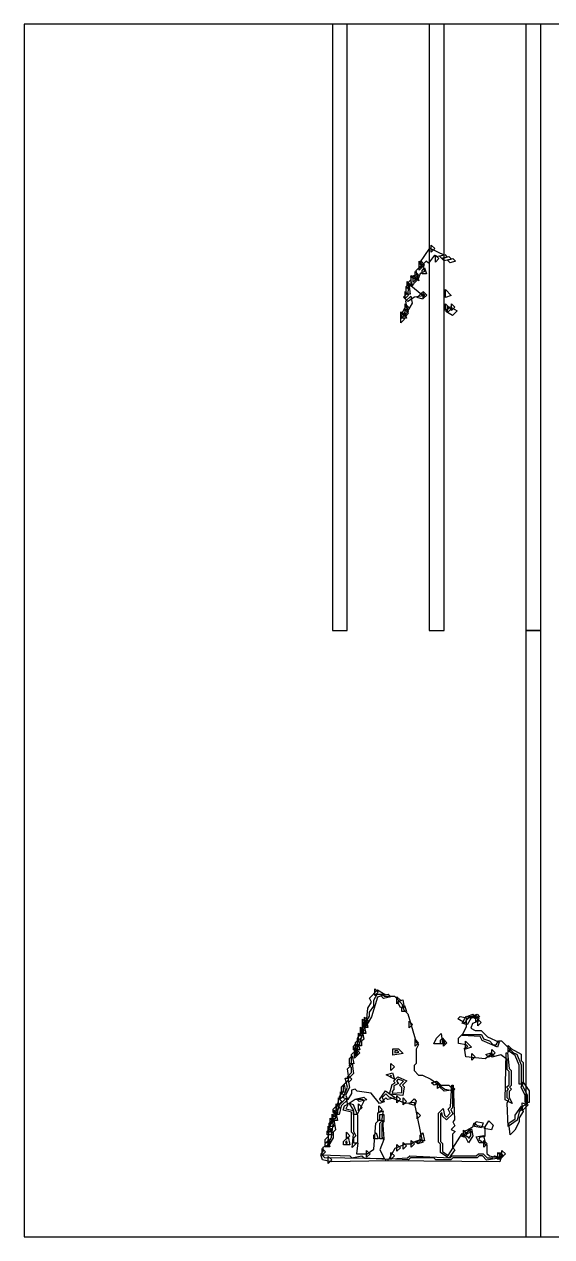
# Model space of a CAD drawing. Header units: millimetres. Extents: x 0 to 289, y 0 to 289.
# Drawn here: x 0 to 125.8, y 0 to 289.1 of the extents above; entities that cross this region are included whole.
import ezdxf

# ---------------------------------------------------------------- set-up
doc = ezdxf.new("R2010")
doc.units = ezdxf.units.MM
for name, color, linetype in [('CUT_OUTLINE', 5, 'Continuous'), ('CUT_SLOT', 1, 'Continuous'), ('ENG_D', 3, 'Continuous'), ('ENG_K', 2, 'Continuous'), ('ENG_L', 4, 'Continuous')]:
    doc.layers.add(name, color=color, linetype=linetype)

msp = doc.modelspace()

# ---------------------------------------------------------------- linework, layer by layer
at = {"layer": 'CUT_OUTLINE'}
msp.add_lwpolyline([(0, 0), (289.14, 0), (289.14, 289.14), (0, 289.14), (0, 0)], close=True, dxfattribs=at)
at = {"layer": 'CUT_SLOT'}
for points in [[(73.5, 144.57), (77.07, 144.57), (77.07, 289.14), (73.5, 289.14), (73.5, 144.57)], [(96.6, 144.57), (100.16, 144.57), (100.16, 289.14), (96.6, 289.14), (96.6, 144.57)], [(119.69, 144.57), (123.26, 144.57), (123.26, 289.14), (119.69, 289.14), (119.69, 144.57)], [(119.69, 0), (123.26, 0), (123.26, 144.57), (119.69, 144.57), (119.69, 0)]]:
    msp.add_lwpolyline(points, close=True, dxfattribs=at)
at = {"layer": 'ENG_D'}
for points in [[(97.92, 235.65), (97.1, 234.82), (97.1, 236.47), (97.92, 235.65)], [(94.21, 232.13), (95.03, 231.31), (94.21, 230.49), (94.21, 232.13)], [(95.51, 231.79), (94.69, 230.97), (94.69, 232.61), (95.51, 231.79)], [(101.28, 233.74), (101.93, 233.09), (100.15, 232.73), (99.5, 233.38), (101.28, 233.74)], [(101.61, 232.24), (100.99, 232.86), (102.23, 233.27), (102.85, 232.65), (101.61, 232.24)], [(93.59, 228.42), (92.76, 227.6), (92.76, 229.24), (93.59, 228.42)], [(94.07, 229.38), (93.25, 228.56), (93.25, 230.2), (94.07, 229.38)], [(94.93, 229.62), (94.93, 230.45), (95.52, 231.03), (95.99, 229.62), (94.93, 229.62)], [(91.08, 224.8), (91.08, 226.59), (91.73, 227.24), (92.08, 224.8), (91.08, 224.8)], [(91.56, 226.73), (91.56, 227.55), (92.15, 228.14), (92.62, 226.73), (91.56, 226.73)], [(90.84, 223.74), (90.84, 225.39), (91.66, 224.56), (90.84, 223.74)], [(91.06, 223.2), (92.19, 224.33), (92.54, 222.59), (91.42, 220.72), (91.06, 223.2)], [(95.45, 224.63), (95.09, 223.54), (93.76, 223.98), (94.93, 225.14), (95.45, 224.63)], [(91.14, 222), (91.59, 220.64), (90.6, 219.64), (90.05, 220.19), (91.14, 222)], [(100.96, 222.01), (101.78, 221.19), (100.96, 220.37), (100.96, 222.01)], [(102.74, 221.67), (101.92, 220.85), (101.92, 222.49), (102.74, 221.67)], [(102.21, 29.35), (100.72, 27.85), (99.77, 28.79), (99.6, 29.63), (99.27, 29.3), (99.27, 22.75), (99.75, 22.27), (99.75, 20.36), (101.13, 19.38), (104.49, 24.66), (105.98, 23.77), (106.08, 23.46), (106.5, 24.16), (106.5, 24.96), (105.85, 25.61), (107.02, 26.19), (107.36, 27.19), (108.06, 26.49), (109.87, 26.23), (109.87, 23.9), (108.61, 23.64), (108.47, 23.22), (110.35, 21.81), (110.35, 19.86), (110.95, 19.26), (113.25, 18.8), (113.24, 18.72), (110.27, 18.3), (109.29, 19.28), (108.53, 19.28), (108.04, 18.79), (102.26, 18.79), (101.78, 18.31), (98.21, 18.31), (97.72, 18.79), (92.14, 18.79), (91.65, 18.31), (87.07, 18.58), (88.5, 21.15), (91.03, 22.17), (92.42, 22.17), (92.91, 22.65), (94.35, 22.65), (94.91, 23.21), (93.06, 32.02), (91.05, 31.8), (87.09, 33.28), (86.26, 34.11), (85.35, 33.2), (85.88, 32.15), (84.73, 31.76), (82.76, 34.23), (79.4, 34.71), (78.95, 35.16), (78.07, 34.98), (78.07, 34.15), (77.21, 32.72), (76.06, 33.1), (77.09, 35.68), (76.55, 37.83), (77.24, 37.83), (77, 38.07), (78.07, 39.13), (78.07, 40.38), (77.49, 40.96), (78.07, 41.54), (78.07, 43.47), (78.55, 43.95), (79.03, 43.47), (79.41, 43.85), (78.96, 44.3), (80.01, 45.88), (81.46, 51.18), (82.4, 52.6), (82.4, 53.56), (83.37, 55.01), (83.37, 56.45), (84.2, 57.83), (85.4, 57.83), (85.88, 57.35), (88.29, 57.35), (90.08, 55.55), (90.57, 54.1), (91.53, 53.13), (93.46, 46.39), (94.02, 45.83), (93.49, 44.76), (93.49, 41.34), (93.01, 40.86), (93.01, 39.62), (94.07, 38.55), (94.99, 38.55), (96.99, 37.55), (100.33, 35.17), (102.16, 34.91), (102.16, 30.74), (101.73, 30.31), (102.21, 29.35)], [(82.02, 51.56), (81.2, 50.74), (81.2, 52.39), (82.02, 51.56)], [(105.43, 52.58), (106.62, 52.18), (105.64, 50.55), (104.45, 50.95), (105.43, 52.58)], [(107.67, 52.42), (106.43, 52.01), (105.81, 52.63), (107.05, 53.04), (107.67, 52.42)], [(107.7, 52.87), (108.53, 52.04), (107.7, 51.22), (107.7, 52.87)], [(80.24, 49.49), (81.06, 48.67), (80.24, 47.85), (80.24, 49.49)], [(80.72, 50.94), (81.54, 50.12), (80.72, 49.29), (80.72, 50.94)], [(79.03, 45.54), (79.03, 46.36), (79.62, 46.95), (80.09, 45.54), (79.03, 45.54)], [(80.58, 47.71), (79.75, 46.88), (79.75, 48.53), (80.58, 47.71)], [(100.33, 46.02), (99.27, 46.02), (99.27, 46.84), (99.86, 47.43), (100.33, 46.02)], [(118.95, 31.14), (118.05, 29.78), (117.55, 27.81), (115.44, 26.29), (115.17, 31.86), (115.6, 32.72), (115.17, 33.15), (115.17, 34.8), (115.55, 35.18), (115.07, 35.66), (115.65, 36.24), (115.65, 39.42), (115.17, 39.9), (115.17, 42.28), (113.68, 43.35), (111.56, 42.82), (111.56, 43.61), (109.94, 42.4), (105.32, 42.91), (105.03, 44.95), (105.85, 45.36), (105.42, 45.79), (103.61, 46.05), (103.61, 47.33), (104.47, 48.19), (109.06, 48.19), (109.56, 47.18), (110.97, 46.71), (111.9, 45.78), (112.61, 45.78), (113.1, 46.74), (113.83, 46.74), (116.75, 43.82), (117.52, 43.56), (118.55, 41.01), (118.55, 36.68), (119.99, 33.79), (119.99, 31.66), (118.95, 31.14)], [(78.79, 43.03), (78.79, 44.68), (79.61, 43.85), (78.79, 43.03)], [(89.36, 44.02), (89.05, 44.33), (88.43, 44.33), (88.43, 43.89), (89.36, 44.02)], [(87.39, 38.48), (87.6, 38.27), (87.64, 38.4), (87.39, 38.48)], [(76.29, 36.39), (76.67, 34.46), (75.66, 34.46), (75.66, 35.76), (76.29, 36.39)], [(87.74, 34.63), (87.87, 34.23), (90.11, 34.43), (90.11, 35.56), (89.53, 36.14), (90.5, 37.11), (90.47, 37.14), (89.22, 37.55), (88.77, 37.11), (89.32, 36.56), (88.19, 35.99), (88.19, 35.08), (87.74, 34.63)], [(101.92, 36), (102.74, 35.18), (101.92, 34.36), (101.92, 36)], [(85.3, 23.71), (85.82, 23.19), (84.84, 20.73), (85.93, 18.55), (71.7, 18.8), (70.74, 19.76), (71.32, 20.34), (71.32, 21.35), (72.35, 21.86), (73.26, 23.69), (73.72, 26.95), (73.1, 28.19), (74.27, 28.19), (75.2, 31.45), (76.77, 33.02), (77.11, 31.29), (76.73, 30.52), (78.55, 30.07), (78.55, 25.12), (79.08, 24.05), (78.55, 23.51), (78.55, 22.41), (79.54, 22.41), (79.29, 19.76), (81.84, 19.76), (83.38, 20.85), (83.86, 27.09), (84.81, 28.05), (84.81, 29.15), (85.78, 29.15), (85.78, 27.37), (85.3, 26.89), (85.3, 23.71)], [(74.93, 33.11), (75.76, 32.29), (74.93, 31.46), (74.93, 33.11)], [(79.42, 29.15), (78.55, 29.15), (78.55, 30.29), (77.49, 31.88), (78.96, 32.77), (80.58, 32.77), (81.01, 32.33), (79.42, 29.15)], [(73.97, 30.22), (74.79, 29.4), (73.97, 28.57), (73.97, 30.22)], [(75.28, 30.84), (74.45, 30.02), (74.45, 31.66), (75.28, 30.84)], [(72.77, 27.09), (73.35, 27.67), (73.82, 26.26), (72.77, 26.26), (72.77, 27.09)], [(72.39, 23.82), (72.86, 22.41), (71.8, 22.41), (71.8, 23.23), (72.39, 23.82)], [(72.28, 24.34), (72.28, 25.16), (72.87, 25.75), (73.34, 24.34), (72.28, 24.34)], [(105.63, 24.58), (104.81, 23.75), (104.81, 25.4), (105.63, 24.58)], [(106.7, 24.95), (105.47, 24.54), (104.85, 25.16), (106.08, 25.58), (106.7, 24.95)], [(76.66, 22.58), (76.77, 22.23), (77.07, 22.33), (76.96, 22.88), (76.66, 22.58)], [(72.53, 19.13), (73.35, 18.31), (72.53, 17.49), (72.53, 19.13)], [(113, 18.45), (113, 20.1), (113.83, 19.28), (113, 18.45)]]:
    msp.add_lwpolyline(points, close=True, dxfattribs=at)
at = {"layer": 'ENG_K'}
for points in [[(98.89, 233.24), (98.07, 232.41), (98.07, 234.06), (98.89, 233.24)], [(101.88, 224.46), (100.47, 223.99), (100.47, 225.87), (101.88, 224.46)], [(96, 224.56), (95.17, 223.74), (95.17, 225.39), (96, 224.56)], [(90.11, 219.02), (90.11, 219.84), (90.7, 220.43), (91.17, 219.02), (90.11, 219.02)], [(101.3, 221.67), (100.47, 220.85), (100.47, 222.49), (101.3, 221.67)], [(90.7, 218.78), (89.87, 217.96), (89.87, 219.6), (90.7, 218.78)], [(86.11, 57.76), (84.29, 57.16), (82.87, 52.43), (81.6, 50.32), (81.93, 54.54), (82.85, 55.92), (82.35, 56.91), (84.29, 58.85), (86.11, 57.76)], [(86.82, 57.85), (87.47, 57.2), (85.7, 56.84), (85.05, 57.49), (86.82, 57.85)], [(88.91, 55.56), (88.91, 57.2), (89.73, 56.38), (88.91, 55.56)], [(90.65, 54.7), (89.72, 54.7), (89.05, 56.04), (90.3, 56.46), (90.65, 54.7)], [(90.11, 53.73), (90.11, 54.55), (90.7, 55.14), (91.17, 53.73), (90.11, 53.73)], [(105.19, 50.96), (103.46, 52), (104.01, 52.55), (105.61, 52.23), (105.19, 50.96)], [(108.63, 52.42), (107.4, 52.01), (106.78, 52.63), (108.01, 53.04), (108.63, 52.42)], [(81.11, 50.36), (81.49, 48.43), (80.48, 48.43), (80.48, 49.73), (81.11, 50.36)], [(80.96, 51.18), (81.59, 51.81), (81.98, 49.88), (80.96, 49.88), (80.96, 51.18)], [(91.8, 51.42), (92.62, 50.6), (91.8, 49.78), (91.8, 51.42)], [(80.48, 45.54), (79.51, 45.54), (79.51, 47.29), (80.59, 49.09), (80.98, 47.15), (80.48, 46.64), (80.48, 45.54)], [(99.79, 46.02), (97.68, 46.02), (98.35, 47.37), (99.44, 48.46), (99.79, 46.02)], [(79.61, 44.33), (78.79, 43.51), (78.79, 45.16), (79.61, 44.33)], [(78.79, 44.19), (79.61, 43.37), (78.79, 42.55), (78.79, 44.19)], [(79.03, 44.58), (79.03, 45.4), (79.62, 45.99), (80.09, 44.58), (79.03, 44.58)], [(79.27, 43.03), (79.27, 44.68), (80.09, 43.85), (79.27, 43.03)], [(107.56, 42.89), (106.74, 42.07), (106.74, 43.71), (107.56, 42.89)], [(115.65, 33.31), (116.43, 31.75), (114.69, 32.62), (114.96, 43.85), (115.3, 43.86), (115.65, 40.11), (116.14, 39.62), (116.14, 36.04), (115.75, 35.66), (116.24, 35.18), (115.65, 34.6), (115.65, 33.31)], [(115.41, 45.64), (116.24, 44.82), (115.41, 43.99), (115.41, 45.64)], [(118.06, 36.38), (118.06, 40.91), (117.15, 43.21), (115.52, 44.3), (116.09, 44.87), (118.55, 43.51), (118.55, 42.02), (119.03, 41.54), (119.03, 36.38), (118.06, 36.38)], [(77.41, 37.8), (77.09, 40.08), (78.24, 41.23), (78.56, 38.95), (77.41, 37.8)], [(77.34, 36.77), (77.34, 38.41), (78.17, 37.59), (77.34, 36.77)], [(75.19, 33.35), (76.14, 34.77), (76.14, 36.24), (77.25, 37.35), (77.6, 35.63), (76.65, 33.73), (77.16, 32.72), (75.63, 31.2), (75.12, 29.15), (74.14, 29.15), (75.19, 33.35)], [(98.99, 36.52), (97.76, 36.11), (97.14, 36.73), (98.37, 37.14), (98.99, 36.52)], [(98.55, 35.32), (98.55, 36.96), (99.37, 36.14), (98.55, 35.32)], [(100.15, 34.68), (99.17, 35.66), (99.65, 36.14), (101.3, 36.14), (102.43, 35.01), (100.15, 34.68)], [(118.95, 36.91), (120.47, 34.77), (120.47, 32.05), (119.51, 32.05), (119.51, 33.68), (118.53, 35.64), (118.95, 36.91)], [(81.69, 32.62), (79.92, 32.27), (79.26, 32.92), (81.04, 33.27), (81.69, 32.62)], [(120.2, 31.43), (118.79, 30.02), (118.79, 31.9), (120.2, 31.43)], [(73.73, 29.01), (74.36, 29.64), (74.75, 27.71), (73.73, 27.71), (73.73, 29.01)], [(79.75, 30.02), (79.75, 31.66), (80.58, 30.84), (79.75, 30.02)], [(84.33, 27.71), (84.33, 29.57), (85.59, 29.99), (85.26, 27.71), (84.33, 27.71)], [(84.57, 31.18), (85.4, 30.36), (84.57, 29.54), (84.57, 31.18)], [(118.06, 28.36), (118.06, 27.41), (117.06, 25.4), (115.95, 24.29), (115.64, 27.11), (117.1, 28.08), (117.1, 28.99), (118.62, 31.13), (119.05, 29.84), (118.06, 28.36)], [(73.73, 23.55), (72.46, 21.43), (72.77, 26.1), (73.87, 27.93), (74.23, 25.46), (73.73, 24.96), (73.73, 23.55)], [(109.46, 27.17), (109.07, 25.99), (107.39, 26.32), (107.78, 27.51), (109.46, 27.17)], [(111.48, 25.5), (109.73, 25.85), (110.79, 27.62), (111.83, 26.57), (111.48, 25.5)], [(77.25, 23.86), (77.64, 21.93), (76.14, 21.93), (76.14, 22.75), (77.25, 23.86)], [(76.86, 24.92), (77.68, 24.09), (76.86, 23.27), (76.86, 24.92)], [(83.37, 24.19), (83.95, 24.78), (84.42, 23.37), (83.37, 23.37), (83.37, 24.19)], [(106.99, 24.05), (106, 22.39), (105.36, 23.66), (104.29, 24.02), (106.66, 25.71), (106.99, 24.05)], [(109.92, 22.41), (108.52, 22.41), (107.83, 23.79), (109.58, 24.14), (109.92, 22.41)], [(72.39, 22.85), (72.86, 21.44), (71.8, 21.44), (71.8, 22.27), (72.39, 22.85)], [(82.5, 19.76), (81.68, 18.94), (81.68, 20.58), (82.5, 19.76)], [(109.63, 21.34), (109.63, 22.99), (110.45, 22.17), (109.63, 21.34)], [(113.97, 20.58), (114.79, 19.76), (113.97, 18.94), (113.97, 20.58)], [(73.22, 17.83), (71.13, 18.35), (70.74, 19.53), (77.69, 19.27), (78.15, 18.81), (80.56, 19.3), (81.06, 18.79), (86.74, 18.49), (86.74, 18.09), (73.22, 17.83)], [(113.42, 17.83), (86.26, 18.08), (86.25, 18.48), (91.45, 18.79), (91.95, 19.28), (101.58, 18.8), (102.06, 19.28), (107.84, 19.28), (108.33, 19.76), (109.49, 19.76), (110.45, 18.79), (111.7, 18.79), (112.2, 19.3), (113.8, 18.98), (113.42, 17.83)], [(114.31, 19.28), (113.49, 18.45), (113.49, 20.1), (114.31, 19.28)]]:
    msp.add_lwpolyline(points, close=True, dxfattribs=at)
at = {"layer": 'ENG_L'}
for points in [[(95.9, 232.66), (94.93, 231.69), (94.38, 232.24), (96.78, 235.71), (100.29, 234.11), (98.23, 233.7), (97.85, 234.07), (96.4, 232.15), (95.9, 232.66)], [(99.07, 233.82), (100.3, 234.24), (100.92, 233.61), (99.69, 233.2), (99.07, 233.82)], [(93.91, 228.2), (93.47, 230.42), (95.08, 232.04), (95.45, 230.21), (94.41, 229.69), (93.91, 228.2)], [(95.03, 231.79), (94.21, 230.97), (94.21, 232.61), (95.03, 231.79)], [(93.64, 229.45), (94.14, 227.94), (92.14, 228.94), (93.64, 229.45)], [(92.28, 226.63), (92.28, 229.24), (93.59, 227.94), (92.28, 226.63)], [(90.5, 224.08), (91.57, 225.16), (91.86, 227.19), (95.27, 224.4), (93.09, 224.09), (91.53, 223.05), (90.5, 224.08)], [(91.32, 227.79), (92.14, 226.97), (91.32, 226.15), (91.32, 227.79)], [(89.87, 220.57), (90.7, 219.74), (89.87, 218.92), (89.87, 220.57)], [(91.66, 221.67), (90.84, 220.85), (90.84, 222.49), (91.66, 221.67)], [(90.84, 221.05), (91.66, 220.23), (90.84, 219.4), (90.84, 221.05)], [(103.27, 220.76), (102.2, 219.68), (100.57, 220.66), (101.64, 221.73), (103.27, 220.76)], [(83.61, 57.49), (83.61, 59.13), (84.43, 58.31), (83.61, 57.49)], [(112.91, 45.21), (109.21, 46.8), (108.75, 47.72), (104.43, 47.97), (105.53, 50.17), (105.53, 51.66), (106.4, 52.53), (107.56, 52.53), (108.63, 51.46), (106.93, 50.89), (106.55, 49.74), (107.53, 49.15), (109.01, 49.15), (110.49, 47.67), (113.3, 46.39), (112.91, 45.21)], [(80.24, 48.33), (80.24, 49.98), (81.06, 49.15), (80.24, 48.33)], [(81.54, 51.08), (80.72, 50.26), (80.72, 51.9), (81.54, 51.08)], [(108.19, 51.9), (109.01, 51.08), (108.19, 50.26), (108.19, 51.9)], [(94.07, 46.26), (93.25, 45.44), (93.25, 47.08), (94.07, 46.26)], [(99.99, 47.08), (100.82, 46.26), (99.99, 45.44), (99.99, 47.08)], [(105.29, 46.6), (106.7, 45.19), (105.29, 44.72), (105.29, 46.6)], [(79.14, 45.99), (79.61, 44.58), (78.55, 44.58), (78.55, 45.4), (79.14, 45.99)], [(87.95, 44.82), (89.25, 44.82), (90.38, 43.68), (87.95, 43.33), (87.95, 44.82)], [(110.15, 43.48), (111.38, 43.89), (112, 43.27), (110.77, 42.85), (110.15, 43.48)], [(112.38, 43.85), (111.56, 43.03), (111.56, 44.68), (112.38, 43.85)], [(77.58, 42.51), (78.21, 43.14), (78.6, 41.2), (77.58, 41.2), (77.58, 42.51)], [(87.46, 39.66), (87.46, 41.3), (88.29, 40.48), (87.46, 39.66)], [(88.36, 37.59), (86.35, 38.6), (87.86, 39.1), (88.36, 37.59)], [(90.21, 36.14), (90.61, 35.75), (90.32, 33.71), (87.16, 34), (87.74, 36.31), (88.5, 36.69), (88.09, 37.11), (89.1, 38.11), (91.26, 37.19), (90.21, 36.14)], [(86.66, 32.75), (86.26, 33.15), (85.3, 32.19), (84.74, 32.74), (86.2, 34.79), (88.54, 33.12), (86.66, 32.75)], [(101.85, 25.61), (102.81, 25.12), (102.16, 24.48), (102.16, 21.3), (102.72, 20.75), (101.25, 18.7), (99.27, 20.12), (99.27, 22.07), (98.79, 22.55), (98.79, 29.5), (99.9, 30.61), (100.22, 29.03), (100.72, 28.53), (101.63, 29.44), (101.15, 30.41), (101.69, 30.95), (101.99, 36.14), (102.36, 36.14), (102.65, 27.85), (102.21, 27.42), (102.7, 26.46), (101.85, 25.61)], [(76.24, 33.73), (75.42, 32.91), (75.42, 34.56), (76.24, 33.73)], [(78.07, 29.69), (76.07, 30.19), (76.42, 31.25), (77.57, 31.82), (78.49, 31.52), (79.51, 28.96), (79.51, 22.55), (78.25, 21.29), (78.54, 24.49), (78.07, 24.96), (78.07, 29.69)], [(88.91, 31.95), (88.91, 33.59), (89.73, 32.77), (88.91, 31.95)], [(91.18, 32.29), (90.36, 31.46), (90.36, 33.11), (91.18, 32.29)], [(93.01, 32.87), (93.52, 32.35), (93.16, 31.26), (91.84, 31.7), (93.01, 32.87)], [(73.49, 27.61), (73.49, 29.25), (74.31, 28.43), (73.49, 27.61)], [(74.32, 31.05), (74.79, 29.64), (73.73, 29.64), (73.73, 30.46), (74.32, 31.05)], [(94.55, 28.91), (93.73, 28.09), (93.73, 29.74), (94.55, 28.91)], [(72.53, 24.72), (72.53, 26.36), (73.35, 25.54), (72.53, 24.72)], [(73.01, 28.29), (73.83, 27.47), (73.01, 26.65), (73.01, 28.29)], [(84.81, 23.37), (84.81, 27.09), (85.5, 27.77), (85.79, 23.37), (84.81, 23.37)], [(95.14, 22.54), (93.9, 22.13), (93.28, 22.75), (94.52, 23.17), (95.14, 22.54)], [(94.45, 24.19), (95.08, 24.82), (95.47, 22.89), (94.45, 22.89), (94.45, 24.19)], [(71.08, 21.06), (71.9, 20.24), (71.08, 19.42), (71.08, 21.06)], [(88.91, 22.03), (89.73, 21.2), (88.91, 20.38), (88.91, 22.03)], [(90.36, 20.86), (90.36, 22.51), (91.18, 21.69), (90.36, 20.86)], [(92.28, 22.99), (93.11, 22.17), (92.28, 21.34), (92.28, 22.99)], [(87.46, 20.1), (88.29, 19.28), (87.46, 18.45), (87.46, 20.1)]]:
    msp.add_lwpolyline(points, close=True, dxfattribs=at)

doc.saveas('drawing.dxf')
